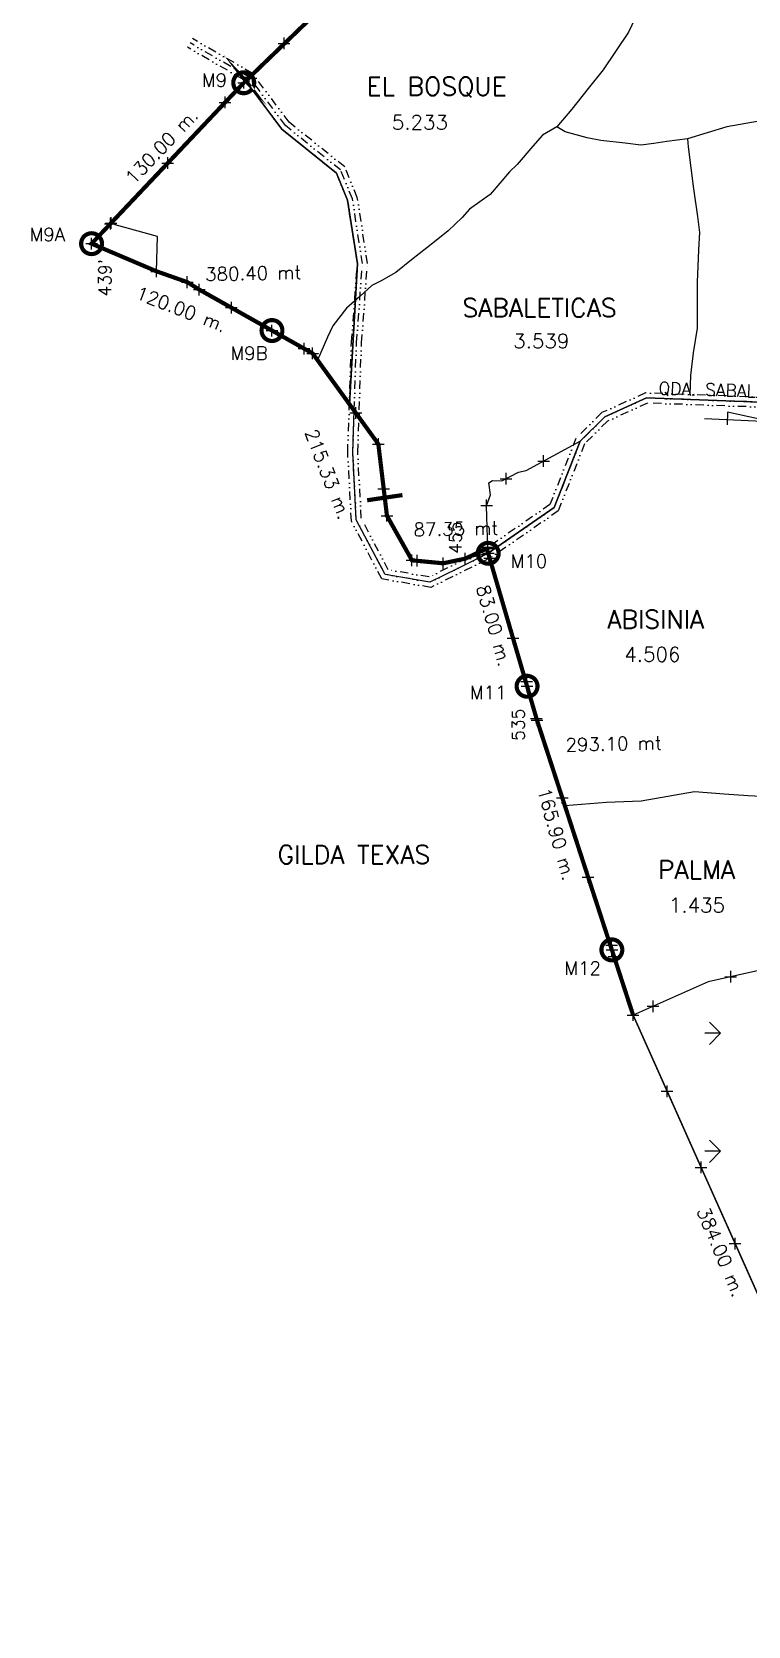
# Model space of a CAD drawing. Extents: x 14987 to 27544, y 5584 to 8136.
# Drawn here: x 22954 to 23384, y 5606 to 6561 of the extents above; entities that cross this region are included whole.
import ezdxf
from ezdxf.enums import TextEntityAlignment as Align

# ---------------------------------------------------------------- set-up
doc = ezdxf.new("R2010")
doc.units = 0
doc.header["$LTSCALE"] = 10
doc.header["$MEASUREMENT"] = 0
doc.header["$PDMODE"] = 2
doc.header["$PDSIZE"] = 3.5
doc.linetypes.add('DIVIDE', pattern=[1.25, 0.5, -0.25, 0, -0.25, 0, -0.25])
doc.layers.get('0').update_dxf_attribs({"linetype": 'CONTINUOUS'})
for name, color, linetype in [('AREA', 2, 'CONTINUOUS'), ('CANO', 5, 'DIVIDE'), ('CERCO', 2, 'CONTINUOUS'), ('DIV-', 5, 'CONTINUOUS'), ('HOJA', 8, 'CONTINUOUS'), ('LIMITE', 6, 'CONTINUOUS'), ('MOJON', 2, 'CONTINUOUS'), ('MURO', 3, 'CONTINUOUS'), ('PL', 3, 'CONTINUOUS'), ('PUA', 1, 'CONTINUOUS'), ('R', 1, 'CONTINUOUS'), ('r-100', 6, 'CONTINUOUS'), ('R-100B', 6, 'CONTINUOUS'), ('R60', 2, 'CONTINUOUS'), ('SAPAL', 1, 'CONTINUOUS')]:
    doc.layers.add(name, color=color, linetype=linetype)
doc.styles.add('SIMPLEX', font='simplex', dxfattribs={"height": 8})

# ---------------------------------------------------------------- blocks, each defined once
blk = doc.blocks.new('*X1')
at = {"color": 0}
for p, q in [((2793.071785686862, 6328.605691619601, 96), (2786.442659613238, 6335.234817693226, 96)), ((2793.07178495, 6328.605696399997, 96), (2793.07178495, 6337.980696399997, 96)), ((2793.071785686863, 6328.605691619603, 96), (2799.700911760487, 6335.234817693227, 96)), ((2863.782463805516, 6328.6056916196, 96), (2857.153337731892, 6335.234817693225, 96)), ((2863.78246305, 6328.605696449999, 96), (2863.78246305, 6337.980696449999, 96)), ((2863.782463805519, 6328.605691619603, 96), (2870.411589879142, 6335.234817693227, 96)), ((2687.00576850888, 6293.250352560275, 96), (2684.315233189724, 6295.94088787943, 96)), ((2687.0057678, 6293.250357249999, 96), (2687.0057678, 6297.142009336751, 96)), ((2687.005768508881, 6293.250352560274, 96), (2693.634894582505, 6299.879478633899, 96)), ((2757.716446627534, 6293.250352560274, 96), (2751.087320553911, 6299.879478633899, 96)), ((2757.7164459, 6293.250357299999, 96), (2757.7164459, 6302.625357299999, 96)), ((2757.716446627536, 6293.250352560275, 96), (2764.34557270116, 6299.879478633899, 96)), ((2828.427124746189, 6293.250352560273, 96), (2821.797998672565, 6299.879478633898, 96)), ((2828.427124, 6293.250357349998, 96), (2828.427124, 6302.625357349998, 96)), ((2828.427124746191, 6293.250352560275, 96), (2835.056250819815, 6299.879478633899, 96)), ((2899.137802864844, 6293.250352560272, 96), (2892.50867679122, 6299.879478633897, 96)), ((2899.1378021, 6293.250357399999, 96), (2899.1378021, 6302.625357399999, 96)), ((2899.137802864846, 6293.250352560275, 96), (2901.779401438329, 6295.891951133759, 96)), ((2580.93975065, 6257.8950181, 96), (2580.93975065, 6267.2700181, 96)), ((2651.65042875, 6257.895018149999, 96), (2651.65042875, 6267.270018149999, 96)), ((2722.36110685, 6257.895018199998, 96), (2722.36110685, 6267.270018199998, 96)), ((2793.07178495, 6257.895018249998, 96), (2793.07178495, 6267.270018249998, 96)), ((2863.78246305, 6257.895018299999, 96), (2863.78246305, 6267.270018299999, 96)), ((2580.939751330897, 6257.895013500946, 96), (2574.310625257273, 6264.524139574571, 96)), ((2580.939751330899, 6257.895013500945, 96), (2587.568877404522, 6264.52413957457, 96)), ((2651.650429449552, 6257.895013500947, 96), (2645.021303375928, 6264.524139574572, 96)), ((2651.650429449554, 6257.895013500946, 96), (2658.279555523178, 6264.524139574571, 96)), ((2722.361107568207, 6257.895013500947, 96), (2715.731981494583, 6264.524139574572, 96)), ((2722.361107568208, 6257.895013500947, 96), (2728.990233641832, 6264.524139574572, 96)), ((2793.071785686862, 6257.895013500946, 96), (2786.442659613238, 6264.524139574571, 96)), ((2793.071785686864, 6257.895013500947, 96), (2799.700911760488, 6264.524139574572, 96)), ((2863.782463805517, 6257.895013500945, 96), (2857.153337731893, 6264.52413957457, 96)), ((2863.782463805518, 6257.895013500947, 96), (2870.411589879142, 6264.524139574572, 96)), ((2616.295090390225, 6222.539674441618, 96), (2609.665964316601, 6229.168800515243, 96)), ((2616.2950897, 6222.539679049999, 96), (2616.2950897, 6231.914679049999, 96)), ((2616.295090390227, 6222.539674441618, 96), (2622.92421646385, 6229.168800515243, 96)), ((2687.00576850888, 6222.539674441619, 96), (2680.376642435256, 6229.168800515244, 96)), ((2687.0057678, 6222.539679099999, 96), (2687.0057678, 6231.914679099999, 96)), ((2687.005768508881, 6222.539674441619, 96), (2693.634894582505, 6229.168800515244, 96)), ((2757.716446627534, 6222.539674441619, 96), (2751.087320553911, 6229.168800515244, 96)), ((2757.7164459, 6222.53967915, 96), (2757.7164459, 6231.91467915, 96)), ((2757.716446627536, 6222.539674441619, 96), (2764.34557270116, 6229.168800515244, 96)), ((2828.427124746189, 6222.539674441618, 96), (2821.797998672565, 6229.168800515243, 96)), ((2828.427124, 6222.539679199998, 96), (2828.427124, 6231.914679199998, 96)), ((2828.427124746191, 6222.539674441619, 96), (2835.056250819815, 6229.168800515244, 96)), ((2651.650429449552, 6187.184335382291, 96), (2645.021303375928, 6193.813461455915, 96)), ((2651.65042875, 6187.184339999999, 96), (2651.65042875, 6196.559339999999, 96)), ((2651.650429449553, 6187.184335382291, 96), (2658.279555523177, 6193.813461455916, 96)), ((2722.361107568207, 6187.184335382291, 96), (2715.731981494583, 6193.813461455916, 96)), ((2722.36110685, 6187.184340049998, 96), (2722.36110685, 6196.559340049998, 96)), ((2722.361107568209, 6187.184335382291, 96), (2728.990233641833, 6193.813461455916, 96)), ((2793.071785686862, 6187.184335382291, 96), (2786.442659613238, 6193.813461455916, 96)), ((2793.07178495, 6187.184340099998, 96), (2793.07178495, 6196.559340099998, 96)), ((2793.071785686863, 6187.184335382291, 96), (2799.700911760487, 6193.813461455916, 96)), ((2863.782463805517, 6187.184335382291, 96), (2857.153337731893, 6193.813461455915, 96)), ((2863.78246305, 6187.184340149999, 96), (2863.78246305, 6196.559340149999, 96)), ((2863.782463805518, 6187.184335382292, 96), (2870.411589879142, 6193.813461455917, 96)), ((2757.7164459, 6151.829001, 96), (2757.7164459, 6161.204001, 96)), ((2828.427124, 6151.829001049999, 96), (2828.427124, 6161.204001049999, 96)), ((2757.716446627534, 6151.828996322964, 96), (2751.087320553911, 6158.458122396588, 96)), ((2757.716446627536, 6151.828996322964, 96), (2764.34557270116, 6158.458122396588, 96)), ((2828.427124746189, 6151.828996322964, 96), (2821.797998672565, 6158.458122396588, 96)), ((2828.42712474619, 6151.828996322964, 96), (2835.056250819814, 6158.458122396589, 96)), ((2793.071785686862, 6116.473657263636, 96), (2786.442659613238, 6123.10278333726, 96)), ((2793.07178495, 6116.473661949998, 96), (2793.07178495, 6125.848661949998, 96)), ((2793.071785686863, 6116.473657263637, 96), (2799.700911760487, 6123.102783337261, 96)), ((2863.782463805517, 6116.473657263636, 96), (2857.153337731893, 6123.10278333726, 96)), ((2863.78246305, 6116.473661999999, 96), (2863.78246305, 6125.848661999999, 96)), ((2863.782463805518, 6116.473657263637, 96), (2870.411589879142, 6123.102783337261, 96)), ((2828.427124, 6086.115079043699, 96), (2828.427124, 6090.493322899999, 96)), ((2833.025553198238, 6085.716746656357, 96), (2835.056250819815, 6087.747444277933, 96))]:
    blk.add_line(p, q, dxfattribs=at)

msp = doc.modelspace()

# ---------------------------------------------------------------- linework, layer by layer
at = {"layer": 'AREA'}
for p in [(23084.63660775516, 6533.718608380692), (23001.89160775516, 6446.254608380692), (22990.20855572552, 6433.905264459961), (23029.19260775516, 6417.322608380691), (23047.59860775516, 6410.844608380688), (23054.72660775516, 6406.397608380688), (23098.33596784098, 6381.862371100604), (23122.69860775516, 6368.15560838069), (23162.07660775516, 6313.868608380693), (23167.24060775516, 6270.856608380691), (23182.24860775517, 6244.199608380692), (23214.16060775516, 6245.197608380691), (23227.73960775516, 6251.31460838069), (23227.91460775516, 6248.390608380691), (23227.91460775516, 6248.390608380691), (23200.91960775516, 6242.411608380691), (23251.04619060391, 6171.654058571421), (23251.22119060391, 6168.730058571422), (23251.22119060391, 6168.730058571422), (23257.18660775516, 6148.340608380688), (23301.85776773749, 6013.726880323989), (23302.0327677375, 6010.802880323983), (23302.0327677375, 6010.802880323983), (23314.75360775516, 5971.789608380688)]:
    msp.add_point(p, dxfattribs=at)
at = {"layer": 'CANO'}
msp.add_lwpolyline([(23433.73160775517, 6337.383608380693), (23322.80160775517, 6341.457608380693), (23297.72360775516, 6330.148608380692), (23283.09860775516, 6315.56860838069), (23267.40760775517, 6275.765608380691), (23227.91460775516, 6248.390608380691), (23192.99060775516, 6231.103608380687), (23166.08260775516, 6235.796608380693), (23148.87348112951, 6268.540342630131), (23146.72272320486, 6308.894183308101), (23148.97260775516, 6374.695608380691), (23152.55660775516, 6421.94360838069), (23146.56160775516, 6460.686608380693), (23139.45160775516, 6478.06860838069), (23106.36660775516, 6504.642608380691), (23084.63660775516, 6533.718608380692), (23049.2079396632, 6554.194846151728)], dxfattribs=at)
at = {"layer": 'CANO', "color": 152, "true_color": 0x2a7dc6}
for points in [[(23434.2111772197, 6340.368018279949), (23322.20919206455, 6344.481387860063), (23295.99240025111, 6332.658846245175), (23280.53722967739, 6317.251230042439), (23264.95047110321, 6277.712656877688), (23226.38647241519, 6250.981604182671), (23192.53927674784, 6234.227610610867), (23168.0516936739, 6238.498467878822), (23151.83430810379, 6269.355220512433), (23149.72545523565, 6308.92281279182), (23151.9687265243, 6374.530822588478), (23155.57413600883, 6422.061064587559), (23149.47222776916, 6461.49496465917), (23141.93475332378, 6479.922022438295), (23108.5418928648, 6506.743297150009), (23086.67098766742, 6536.007836474407), (23050.70912095495, 6556.792239985801)], [(23433.25203829063, 6334.399198481437), (23323.39402344578, 6338.433828901323), (23299.45481525921, 6327.638370516209), (23285.65998583294, 6313.885986718942), (23269.86474440712, 6273.818559883694), (23229.44274309513, 6245.79961257871), (23193.44193876249, 6227.979606150506), (23164.11352183643, 6233.094748882564), (23145.91265415523, 6267.725464747828), (23143.71999117407, 6308.865553824381), (23145.97648898602, 6374.860394172903), (23149.5390795015, 6421.826152173821), (23143.65098774116, 6459.878252102215), (23136.96846218654, 6476.215194323086), (23104.19132264553, 6502.541919611373), (23082.60222784291, 6531.429380286977), (23047.70675837144, 6551.597452317655)]]:
    msp.add_lwpolyline(points, dxfattribs=at)
at = {"layer": 'CERCO'}
for points in [[(22990.20855572552, 6433.905264459961), (23084.63660775516, 6533.718608380692), (23321.60260775517, 6761.995608380686)], [(23029.19260775516, 6417.322608380691), (23029.71360775516, 6438.116608380693), (23004.43760775516, 6445.15360838069), (23001.89160775516, 6446.254608380692)], [(23029.19260775516, 6417.322608380691), (22990.20855572552, 6433.905264459961)], [(23613.02560775516, 5965.171608380693), (23574.69760775517, 5969.235608380692), (23540.31260775516, 5976.186608380693), (23496.30860775516, 5996.24460838069), (23470.49460775516, 5987.806608380688), (23438.94224030877, 5995.861498006972), (23393.78660775517, 5999.291608380689), (23359.66060775516, 5991.594608380688), (23314.75360775516, 5971.789608380688), (23257.18660775516, 6148.340608380688), (23227.91460775516, 6248.390608380691), (23227.73960775516, 6251.31460838069), (23214.16060775516, 6245.197608380691), (23200.91960775516, 6242.411608380691), (23182.24860775517, 6244.199608380692), (23167.24060775516, 6270.856608380691), (23162.07660775516, 6313.868608380693), (23122.69860775516, 6368.15560838069), (23054.72660775516, 6406.397608380688), (23047.59860775516, 6410.844608380688), (23029.19260775516, 6417.322608380691)], [(23227.73960775516, 6251.31460838069), (23226.92260775516, 6276.926608380691), (23229.22460775516, 6283.372608380687), (23228.22960775517, 6290.53060838069), (23230.45260775516, 6291.927608380687), (23236.12460775516, 6291.793608380689), (23246.06460775516, 6296.957608380693), (23250.72060775516, 6297.982608380687), (23283.09860775516, 6315.56860838069)], [(23314.75360775516, 5971.789608380688), (23409.49629521553, 5759.564210084649), (23418.08160775516, 5640.161608380691), (23447.64860775516, 5605.677608380687), (23473.68260775516, 5627.455608380693), (23488.89760775516, 5637.741608380693), (23521.60860775517, 5662.237608380692), (23540.80960775516, 5671.930608380691)]]:
    msp.add_lwpolyline(points, dxfattribs=at)
at = {"layer": 'DIV-'}
for points in [[(23321.6461782989, 6581.073535149841), (23312.09049781113, 6560.578500605162), (23296.89543675554, 6538.049606125295), (23287.80972755733, 6526.785156531537), (23278.09742184631, 6514.582001628054), (23269.01170069562, 6503.943344589599), (23260.50029593516, 6498.851098959163), (23254.66978335077, 6492.300112809653), (23245.34097277773, 6481.381802560471), (23240.67654358626, 6477.014478460796), (23234.84603100187, 6470.172343020487), (23229.01551841748, 6463.330207580177), (23216.77140374235, 6454.595559380832), (23212.39851930406, 6449.645927284262), (23203.87977572437, 6441.500206037004), (23195.70260775517, 6435.083172024184), (23181.9548979179, 6424.159174256511), (23172.6133699122, 6416.635277016027), (23163.72383667472, 6411.669507096981), (23158.14905923049, 6408.810429158493), (23151.06810366667, 6402.320605821259), (23143.02253366256, 6395.225000086717), (23134.82304067148, 6384.776927530502), (23131.57152541974, 6377.952737650076), (23125.62442864905, 6364.12203534837)], [(23495.28513914733, 6510.768625570151), (23479.50629534187, 6512.678783674059), (23455.48469058836, 6515.030838346411), (23435.46671053206, 6512.67878367406), (23402.73144124794, 6508.445081497714), (23390.24963966884, 6507.269054161539), (23370.93817036854, 6503.858573945104), (23347.27208681827, 6496.722527178561), (23347.81627616565, 6491.830995537264), (23351.03669107925, 6466.717173087375), (23353.34270585131, 6450.238187252196), (23354.63927440618, 6440.655889099697), (23353.94777595791, 6430.296649889491), (23353.25627750963, 6410.786756909178), (23353.25627750963, 6392.485439953663), (23353.25627750963, 6383.334776768257), (23350.83604489314, 6368.486530134178), (23349.10728681997, 6355.019507862551), (23348.68455558709, 6343.509057282305)], [(23347.27208681827, 6496.722527178561), (23334.90578714322, 6495.038354800847), (23327.13409711237, 6493.97992454911), (23319.36240708152, 6492.921494297374), (23310.06062182519, 6494.023693848845), (23295.45798708467, 6495.754008731179), (23287.21590472905, 6497.390409473197), (23278.50219238855, 6499.742464145545), (23274.1453362183, 6500.91849148172), (23269.01170069562, 6503.943344589599)], [(23443.80491323008, 6111.642716154914), (23438.96880940754, 6103.454770319222), (23424.35332383086, 6102.618221003584), (23409.73783825418, 6101.781671687946), (23383.80955089504, 6103.144583293855), (23369.25332568595, 6104.053187892696), (23351.51293741782, 6105.416090083309), (23335.59205040775, 6102.690276286785), (23319.67116339768, 6099.964462490261), (23298.79154070228, 6099.192120567607), (23273.9091477691, 6097.054608380688)]]:
    msp.add_lwpolyline(points, dxfattribs=at)
at = {"layer": 'HOJA'}
for points in [[(23433.73160775517, 6337.383608380693), (23322.80160775517, 6341.457608380693), (23297.72360775516, 6330.148608380692), (23283.09860775516, 6315.56860838069), (23267.40760775517, 6275.765608380691), (23227.91460775516, 6248.390608380691), (23214.16060775516, 6245.197608380691), (23200.91960775516, 6242.411608380691), (23182.24860775517, 6244.199608380692), (23167.24060775516, 6270.856608380691), (23165.2986332986, 6287.031706236183), (23162.07660775516, 6313.868608380693), (23148.58927116176, 6332.462418163977), (23144.70968995889, 6337.810857006975), (23149.5390795015, 6421.826152173821), (23143.65098774116, 6459.878252102215), (23136.96846218654, 6476.215194323086), (23104.19132264553, 6502.541919611373), (23082.71445548926, 6531.279213188715), (23082.51992822051, 6531.480970878197), (23082.71445548926, 6531.279213188714), (23082.51731819651, 6531.478454390022), (23321.60260775517, 6761.995608380686)], [(23433.73160775517, 6337.383608380693), (23322.80160775517, 6341.457608380693), (23297.72360775516, 6330.148608380692), (23283.09860775516, 6315.56860838069), (23267.40760775517, 6275.765608380691), (23227.91460775516, 6248.390608380691), (23216.18246678391, 6242.583326254644), (23209.24154352429, 6239.147644763717), (23192.99060775516, 6231.103608380687), (23166.12105729749, 6235.723450595097), (23148.87348112951, 6268.540342630131), (23146.72272320486, 6308.894183308101), (23147.57631726538, 6333.85888898963), (23144.70968995889, 6337.810857006975), (23149.5390795015, 6421.826152173821), (23143.65098774116, 6459.878252102215), (23136.96846218654, 6476.215194323086), (23104.19132264553, 6502.541919611373), (23082.71445548926, 6531.279213188715), (23082.51992822051, 6531.480970878197), (23082.71445548926, 6531.279213188714), (23082.51731819651, 6531.478454390022), (23321.60260775517, 6761.995608380686)], [(23227.91460775516, 6248.390608380691), (23267.40760775517, 6275.765608380691), (23283.09860775516, 6315.56860838069), (23297.72360775516, 6330.148608380692), (23322.80160775517, 6341.457608380693), (23433.73160775517, 6337.383608380693)], [(23227.91460775516, 6248.390608380691), (23267.40760775517, 6275.765608380691), (23283.09860775516, 6315.56860838069), (23297.72360775516, 6330.148608380692), (23322.80160775517, 6341.457608380693), (23433.73160775517, 6337.383608380693)], [(23409.49629521553, 5759.564210084649), (23314.75360775516, 5971.789608380688), (23251.22119060391, 6168.730058571422), (23227.91460775516, 6248.390608380691)], [(23409.49629521553, 5759.564210084649), (23314.75360775516, 5971.789608380688), (23251.22119060391, 6168.730058571422), (23227.91460775516, 6248.390608380691)]]:
    msp.add_lwpolyline(points, dxfattribs=at)
msp.add_lwpolyline([(23081.39818434276, 6530.295495620497), (23082.71445548926, 6531.279213188714), (23104.19132264553, 6502.541919611373), (23136.96846218654, 6476.215194323086), (23143.65098774116, 6459.878252102215), (23149.5390795015, 6421.826152173821), (23144.70968995889, 6337.810857006977), (23122.69860775516, 6368.15560838069), (23047.59860775516, 6410.844608380688), (23029.19260775516, 6417.322608380691), (22990.20855572552, 6433.905264459961), (23001.89160775517, 6446.254608380692), (23035.86594700514, 6482.166525815705), (23070.2278647394, 6518.488125582564)], close=True, dxfattribs=at)
at = {"layer": 'LIMITE'}
msp.add_lwpolyline([(22990.20855572552, 6433.905264459961), (23001.89160775516, 6446.254608380692), (23035.86594700514, 6482.166525815705), (23070.2278647394, 6518.488125582564), (23081.39818434278, 6530.295495620514), (23105.54641723212, 6553.861703077706), (23141.5557823193, 6588.550687294864), (23177.56514740647, 6623.23967151203), (23213.57451249364, 6657.928655729196), (23249.58387758082, 6692.617639946362), (23285.59324266799, 6727.306624163528), (23321.60260775517, 6761.995608380686), (23347.37457065246, 6797.532489814785), (23378.9184630317, 6841.028267296617), (23408.27260775516, 6881.504608380689), (23426.65118436848, 6907.048498308384), (23455.85279021515, 6947.635025826461), (23485.05439606182, 6988.221553344538), (23514.25600190849, 7028.808080862615), (23538.90179512014, 7063.062606782918), (23565.29500498348, 7105.23738880443)], dxfattribs=at)
at = {"layer": 'MOJON', "color": 12, "true_color": 0xd10000, "const_width": 2.5}
for points in [[(23082.64346662357, 6531.398333801617), (23082.62759163795, 6531.419532576993), (23082.8221189067, 6531.21777488751), (23082.62498161395, 6531.417016088819), (23321.7102711726, 6761.934170079483), (23539.00945853754, 7063.001168481664), (23646.17863988488, 7237.757474717997), (23655.55177300802, 7253.142449076182)], [(23176.50200132133, 6283.280194923359), (23155.36877266331, 6280.175917055389)], [(23226.38647241519, 6250.981604182671), (23214.16060775516, 6245.197608380691), (23200.91960775516, 6242.411608380691), (23182.24860775517, 6244.199608380692), (23167.24060775516, 6270.856608380691), (23165.93538699232, 6281.728055989374), (23165.93538699232, 6281.728055989374)], [(23314.75360775516, 5971.789608380688), (23257.18660775516, 6148.340608380688), (23227.02670992118, 6251.425391733032), (23227.02670992118, 6251.425391733032)]]:
    msp.add_lwpolyline(points, dxfattribs=at)
at = {"layer": 'MOJON', "const_width": 2.5}
for points in [[(23081.39818434287, 6524.045495620605, 1), (23081.39818434287, 6536.545495620605, 1)], [(22990.20855572552, 6427.655264459961, 1), (22990.20855572552, 6440.155264459961, 1)], [(23098.33596784098, 6375.612371100604, 1), (23098.33596784098, 6388.112371100604, 1)], [(23227.91460775516, 6242.140608380691, 1), (23227.91460775516, 6254.640608380691, 1)], [(23251.22119060391, 6162.480058571422, 1), (23251.22119060391, 6174.980058571422, 1)], [(23302.0327677375, 6004.552880323983, 1), (23302.0327677375, 6017.052880323983, 1)]]:
    msp.add_lwpolyline(points, format="xyb", close=True, dxfattribs=at)
at = {"layer": 'MOJON', "color": 84, "true_color": 0x32a00e, "const_width": 2.5}
msp.add_lwpolyline([(23165.93538699232, 6281.728055989374), (23162.07660775516, 6313.868608380693), (23148.58927116176, 6332.462418163977), (23122.69860775516, 6368.15560838069), (23117.55182205625, 6371.051262160156), (23098.33596784098, 6381.862371100604), (23073.9751684032, 6395.568098342705), (23054.72660775516, 6406.397608380688), (23047.59860775516, 6410.844608380688), (23029.19260775516, 6417.322608380691), (22990.20855572552, 6433.905264459961), (23001.89160775517, 6446.254608380692), (23035.86594700514, 6482.166525815705), (23070.2278647394, 6518.488125582564), (23081.39818434274, 6530.295495620473)], dxfattribs=at)
at = {"layer": 'MOJON'}
msp.add_point((23081.39818434287, 6530.295495620605), dxfattribs=at)
at = {"layer": 'MURO'}
msp.add_lwpolyline([(23620.6255869023, 7196.054159580683), (23591.30978059146, 7147.936703202595), (23565.29500498341, 7105.23738880433), (23538.90179512013, 7063.06260678292), (23514.25600190849, 7028.808080862615), (23485.05439606182, 6988.221553344538), (23455.85279021515, 6947.635025826461), (23426.65118436848, 6907.048498308384), (23408.27260775495, 6881.504608380399), (23378.9184630317, 6841.028267296617), (23347.37457065246, 6797.532489814785), (23321.60260775517, 6761.995608380686), (23285.59324266799, 6727.306624163528), (23249.58387758082, 6692.617639946362), (23213.57451249364, 6657.928655729196), (23177.56514740647, 6623.23967151203), (23141.5557823193, 6588.550687294864), (23105.54641723171, 6553.861703077303), (23081.3981843429, 6530.29549562063), (23070.2278647394, 6518.488125582564), (23035.86594700514, 6482.166525815705), (23001.50402927089, 6445.844926048838), (22990.20855572552, 6433.905264459961)], dxfattribs=at)
at = {"layer": 'PL'}
msp.add_lwpolyline([(23141.5557823193, 6588.550687294864), (23105.54641723212, 6553.861703077706), (23081.39818434287, 6530.295495620605), (23070.2278647394, 6518.488125582564), (23035.86594700514, 6482.166525815705), (23001.89160775516, 6446.254608380692), (22990.20855572552, 6433.905264459961), (23029.19260775516, 6417.322608380691), (23047.59860775516, 6410.844608380688), (23054.72660775516, 6406.397608380688), (23073.9751684032, 6395.568098342705), (23098.33596784098, 6381.862371100604), (23117.55182205625, 6371.051262160156), (23122.69860775516, 6368.15560838069), (23148.58927116176, 6332.462418163977), (23162.07660775516, 6313.868608380693), (23165.2986332986, 6287.031706236183), (23167.24060775516, 6270.856608380691), (23182.24860775517, 6244.199608380692), (23200.91960775516, 6242.411608380691), (23214.16060775516, 6245.197608380691), (23227.91460775516, 6248.390608380691), (23242.79924587161, 6197.515777704593), (23251.22119060391, 6168.730058571422), (23256.83935602146, 6149.527494686965), (23272.30330906127, 6101.979520738572), (23287.80337084456, 6054.442713055319), (23302.0327677375, 6010.802880323983), (23314.75360775516, 5971.789608380688), (23335.13600735734, 5926.132650680276), (23355.51840695952, 5880.475692979864), (23375.90080656169, 5834.818735279459), (23396.28320616388, 5789.161777579047)], dxfattribs=at)
at = {"layer": 'PUA'}
for p in [(23105.54641723212, 6553.861703077706), (23070.2278647394, 6518.488125582564), (23035.86594700514, 6482.166525815705), (23001.50402927089, 6445.844926048838), (23073.9751684032, 6395.568098342705), (23073.9751684032, 6395.568098342705), (23117.55182205625, 6371.051262160156), (23117.55182205625, 6371.051262160156), (23148.58927116176, 6332.462418163977), (23148.58927116176, 6332.462418163977), (23261.12993862198, 6303.636400851621), (23238.62217842075, 6293.091139056454), (23238.62217842075, 6293.091139056454), (23165.2986332986, 6287.031706236183), (23165.2986332986, 6287.031706236183), (23226.98487518202, 6277.100967995593), (23185.35172240363, 6243.902443312323), (23185.35172240363, 6243.902443312323), (23227.71377712723, 6252.124368530658), (23227.71377712723, 6252.124368530658), (23228.75913572177, 6245.504060722229), (23242.79924587161, 6197.515777704593), (23256.83935602146, 6149.527494686965), (23272.30330906127, 6101.979520738572), (23287.80337084456, 6054.442713055319), (23303.30343262784, 6006.905905372074), (23373.3017313415, 5994.67131611802), (23326.70686328938, 5977.061263709595), (23335.13600735734, 5926.132650680276), (23355.51840695952, 5880.475692979864), (23375.90080656169, 5834.818735279459)]:
    msp.add_point(p, dxfattribs=at)
at = {"layer": 'R'}
for points in [[(23141.5557823193, 6588.550687294864), (23105.54641723212, 6553.861703077706), (23081.3981843428, 6530.295495620539), (23070.2278647394, 6518.488125582564), (23035.86594700514, 6482.166525815705), (23001.89160775517, 6446.254608380692), (22990.20855572552, 6433.905264459961), (23029.19260775516, 6417.322608380691), (23047.59860775516, 6410.844608380688), (23054.72660775516, 6406.397608380688), (23073.9751684032, 6395.568098342705), (23098.33596784098, 6381.862371100604), (23117.55182205625, 6371.051262160156), (23122.69860775516, 6368.15560838069), (23148.58927116176, 6332.462418163977), (23162.07660775516, 6313.868608380693), (23165.2986332986, 6287.031706236183), (23167.24060775516, 6270.856608380691), (23182.24860775517, 6244.199608380692), (23185.35172240363, 6243.902443312323), (23200.91960775516, 6242.411608380691), (23214.16060775516, 6245.197608380691), (23227.91460775516, 6248.390608380691), (23242.79924587161, 6197.515777704593), (23251.22119060391, 6168.730058571422), (23256.83935602142, 6149.527494687078), (23257.18660775516, 6148.340608380688), (23272.30330906238, 6101.979520735156), (23287.80337084456, 6054.442713055319), (23302.0327677375, 6010.802880323983), (23314.75360775516, 5971.789608380688), (23335.13600735734, 5926.132650680276), (23355.51840695952, 5880.475692979864), (23375.90080656169, 5834.818735279459), (23396.28320616388, 5789.161777579047)], [(22990.20855572552, 6433.905264459961), (23029.19260775516, 6417.322608380691), (23047.59860775516, 6410.844608380688), (23054.72660775516, 6406.397608380688), (23073.9751684032, 6395.568098342705), (23098.33596784098, 6381.862371100604), (23117.55182205625, 6371.051262160156), (23122.69860775516, 6368.15560838069), (23148.58927116176, 6332.462418163977), (23162.07660775516, 6313.868608380693), (23165.2986332986, 6287.031706236183), (23167.24060775516, 6270.856608380691), (23182.24860775517, 6244.199608380692), (23185.35172240363, 6243.902443312323), (23200.91960775516, 6242.411608380691), (23214.16060775516, 6245.197608380691), (23227.91460775516, 6248.390608380691), (23242.55060775516, 6198.365608380689), (23251.22119060391, 6168.730058571422), (23256.83935602142, 6149.52749468707), (23256.83935602142, 6149.52749468707), (23272.30330906127, 6101.979520738572), (23287.80337084456, 6054.442713055319), (23302.0327677375, 6010.802880323983), (23314.75360775516, 5971.789608380688), (23335.13600735734, 5926.132650680276), (23355.51840695952, 5880.475692979864), (23375.90080656169, 5834.818735279459), (23396.28320616388, 5789.161777579047)]]:
    msp.add_lwpolyline(points, dxfattribs=at)
at = {"layer": 'R60'}
msp.add_lwpolyline([(23357.5512360034, 6329.074248118475), (23396.80926908016, 6327.267249112356), (23371.29069187998, 6332.873866614475), (23371.05400015204, 6325.459294970122)], dxfattribs=at)

# ---------------------------------------------------------------- block references
at = {"layer": 'SAPAL', "rotation": 90}
msp.add_blockref('*X1', (29695.70260775516, 3097.05460838068), dxfattribs=at)

# ---------------------------------------------------------------- texts
at = {"layer": 'AREA', "style": 'SIMPLEX'}
for s, p in [("439'", (23001.9402618011, 6402.254325894613)), ('455', (23211.9301918014, 6248.173506919895)), ('535', (23249.70609656589, 6136.025326181461))]:
    msp.add_text(s, height=7.5, rotation=90, dxfattribs=at).set_placement(p)
at = {"layer": 'MOJON', "color": 132, "true_color": 0x1dc3c9, "style": 'SIMPLEX'}
msp.add_text('380.40 mt', height=7.999999999999999, rotation=1.241982456623276, dxfattribs=at).set_placement((23087.14771553601, 6412.177034909564), align=Align.CENTER)
at = {"layer": 'MOJON', "color": 12, "true_color": 0xd10000, "style": 'SIMPLEX'}
for s, p in [('87.35 mt', (23208.65734947526, 6259.070193983754)), ('293.10 mt', (23303.12379481254, 6130.276909415476))]:
    msp.add_text(s, height=7.999999999999999, rotation=1.241982456623276, dxfattribs=at).set_placement(p, align=Align.CENTER)
at = {"layer": 'r-100', "style": 'SIMPLEX'}
for s, p in [('EL BOSQUE', (23196.99626987292, 6522.671965096299)), ('SABALETICAS', (23258.63427146111, 6389.994245614409)), ('ABISINIA', (23328.26145030255, 6203.3381650642)), ('GILDA TEXAS', (23147.41585752584, 6062.383010886882)), ('PALMA', (23352.71697768314, 6053.382637534563))]:
    msp.add_text(s, height=11, dxfattribs=at).set_placement(p, align=Align.CENTER)
at = {"layer": 'R-100B', "style": 'SIMPLEX'}
for s, p in [('5.233', (23186.974594164, 6502.226149516848)), ('3.539', (23259.73585910961, 6371.203654562023)), ('4.506', (23326.33115997433, 6183.472399434922)), ('1.435', (23353.01717423729, 6033.264950225952))]:
    msp.add_text(s, height=8.726235423542676, dxfattribs=at).set_placement(p, align=Align.CENTER)
at = {"layer": 'R60', "style": 'SIMPLEX'}
for s, p in [('M9', (23063.86546133552, 6527.888459112608)), ('M9A', (22963.68681307052, 6435.433576852771)), ('M9B', (23084.57853407538, 6364.231302129123)), ('M10', (23252.35066213637, 6239.674731336821)), ('M11', (23227.90451103193, 6161.044802854351)), ('M12', (23284.51019834414, 5995.849707692196))]:
    msp.add_text(s, height=8, dxfattribs=at).set_placement(p, align=Align.CENTER)
for s, rotation, p in [('130.00 m.', 46.36503012242478, (23035.09790529107, 6489.473532656437)), ('120.00 m.', 338.7922451936336, (23042.49163971598, 6390.946896425881)), ('215.33 m.', 291.3219347889915, (23128.09996735548, 6294.460507218999)), ('83.00 m.', 285.7870134075114, (23227.47699810687, 6204.098073621328)), ('165.90 m.', 285.7870134075114, (23265.01929669446, 6079.163823289604)), ('384.00 m.', 292.6859573397106, (23363.6328058044, 5828.317435652945))]:
    msp.add_text(s, height=8, rotation=rotation, dxfattribs=at).set_placement(p, align=Align.CENTER)
msp.add_text('QDA. SABALETICA', height=7.5075, rotation=358.2659312822621, dxfattribs=at).set_placement((23329.85388874594, 6343.610885328908))

doc.saveas('drawing.dxf')
